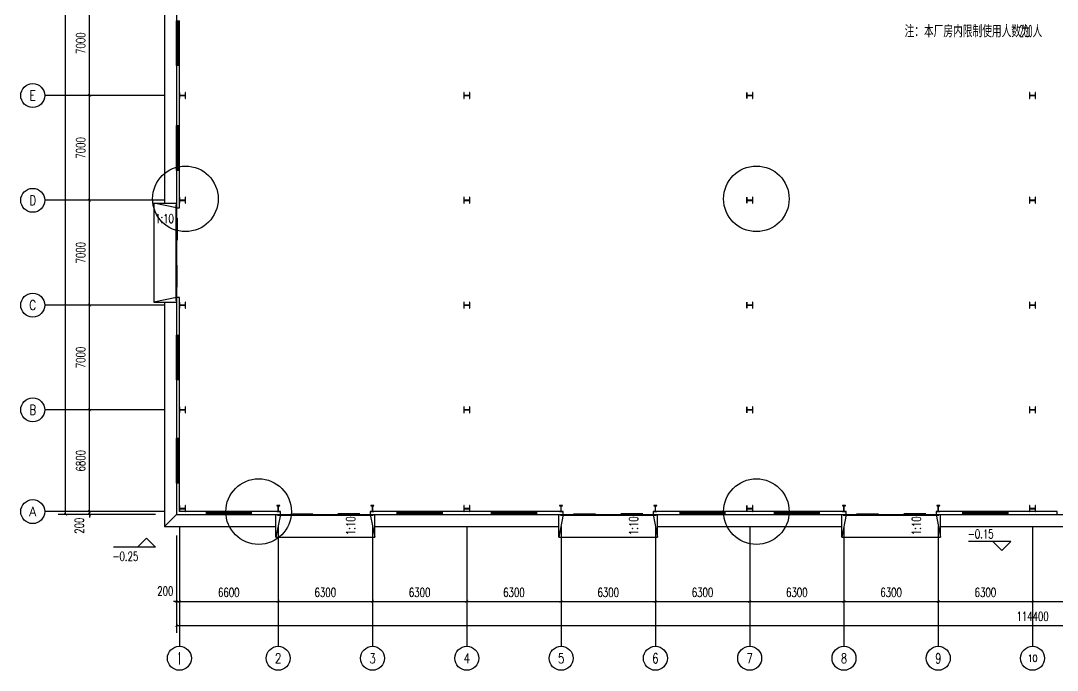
# Model space of a CAD drawing. Extents: x -417156 to 1571408, y 205758 to 1045562.
# Drawn here: x -417156 to -347906, y 205758 to 249158 of the extents above; entities that cross this region are included whole.
import ezdxf
from ezdxf.enums import TextEntityAlignment as Align

# ---------------------------------------------------------------- set-up
doc = ezdxf.new("R2010")
doc.units = 0
doc.header["$LTSCALE"] = 1000
doc.header["$MEASUREMENT"] = 0
doc.layers.get('0').update_dxf_attribs({"linetype": 'CONTINUOUS'})
doc.layers.get('DEFPOINTS').update_dxf_attribs({"linetype": 'CONTINUOUS'})
for name, color, linetype in [('AXIS', 3, 'CONTINUOUS'), ('AXIS_TEXT', 7, 'CONTINUOUS'), ('COLUMN', 99, 'CONTINUOUS'), ('DIM_ELEV', 3, 'CONTINUOUS'), ('DIM_SYMB', 3, 'CONTINUOUS'), ('GROUND', 2, 'CONTINUOUS'), ('PUB_TEXT', 7, 'CONTINUOUS'), ('STAIR', 2, 'CONTINUOUS'), ('WALL', 9, 'CONTINUOUS'), ('WINDOW', 99, 'CONTINUOUS')]:
    doc.layers.add(name, color=color, linetype=linetype)
doc.styles.add('_TCH_AXIS', font='COMPLEX', dxfattribs={"bigfont": 'GBCBIG'})
doc.styles.add('_TCH_DIM', font='SIMPLEX', dxfattribs={"bigfont": 'GBCBIG'})
doc.styles.add('COMPLEX', font='COMPLEX')
doc.styles.add('DIM_FONT', font='SIMPLEX', dxfattribs={"width": 0.7, "bigfont": 'GBCBIG'})
doc.styles.get("Standard").update_dxf_attribs({"font": 'gbenor.shx', "bigfont": 'gbcbig.shx'})
doc.dimstyles.new('DIMN200', dxfattribs={"dimscale": 2, "dimtxt": 300, "dimasz": 100, "dimexe": 250, "dimexo": 300, "dimgap": 150, "dimtad": 1, "dimdec": 0, "dimzin": 0, "dimtxsty": 'DIM_FONT', "dimblk": 'ARCHTICK', "dimcen": 0.09, "dimclrt": 7, "dimazin": 3, "dimtfac": 1, "dimtdec": 0, "dimtix": 1, "dimtmove": 0, "dimatfit": 3, "dimtolj": 1, "dimtzin": 0})

# ---------------------------------------------------------------- blocks, each defined once
blk = doc.blocks.new('_AXISO')
blk.add_circle((0, 0), 0.5)
at = {"layer": 'AXIS_TEXT', "style": 'COMPLEX', "width": 1.041667}
blk.add_attdef('A', text='', height=0.56, dxfattribs=at).set_placement((-0.25, -0.28), (0.25, -0.28), align=Align.FIT)
blk = doc.blocks.new('_ARCHTICK')
at = {"color": 0, "linetype": 'BYBLOCK', "const_width": 0.15}
blk.add_lwpolyline([(-0.5, -0.5), (0.5, 0.5)], dxfattribs=at)
blk = doc.blocks.new('*D59')
at = {"layer": 'AXIS', "color": 0}
for p, q in [((236509, 286158), (230009, 286158)), ((230509, 216158), (230509, 286158)), ((236509, 216158), (230009, 216158))]:
    blk.add_line(p, q, dxfattribs=at)
at = {"layer": 'DEFPOINTS', "color": 0}
for p in [(230509, 286158), (237109, 286158), (237109, 216158)]:
    blk.add_point(p, dxfattribs=at)
at = {"layer": 'AXIS', "color": 0, "xscale": 200, "yscale": 200, "zscale": 200}
for p, rotation in [((230509, 286158), 90), ((230509, 216158), 270)]:
    blk.add_blockref('_ARCHTICK', p, dxfattribs=dict(at, rotation=rotation))
at = {"layer": 'AXIS', "color": 7, "insert": (229909, 251158), "char_height": 600, "attachment_point": 5, "rotation": 90, "style": 'DIM_FONT'}
blk.add_mtext('\\A1;70000', dxfattribs=at)
blk = doc.blocks.new('*D60')
at = {"layer": 'AXIS', "color": 0}
for p, q in [((236509, 216358), (231609, 216358)), ((236509, 216158), (231609, 216158)), ((232109, 216358), (232109, 216558)), ((232109, 216158), (232109, 216358)), ((232109, 216158), (232109, 215958))]:
    blk.add_line(p, q, dxfattribs=at)
at = {"layer": 'DEFPOINTS', "color": 0}
for p in [(232109, 216358), (237109, 216358), (237109, 216158)]:
    blk.add_point(p, dxfattribs=at)
at = {"layer": 'AXIS', "color": 0, "xscale": 200, "yscale": 200, "zscale": 200}
for p, rotation in [((232109, 216358), 270), ((232109, 216158), 90)]:
    blk.add_blockref('_ARCHTICK', p, dxfattribs=dict(at, rotation=rotation))
at = {"layer": 'AXIS', "color": 7, "insert": (231419, 215418), "char_height": 600, "attachment_point": 5, "rotation": 90, "style": 'DIM_FONT'}
blk.add_mtext('\\A1;200', dxfattribs=at)
blk = doc.blocks.new('*D61')
at = {"layer": 'AXIS', "color": 0}
for p, q in [((236509, 223158), (231609, 223158)), ((232109, 216358), (232109, 223158)), ((236509, 216358), (231609, 216358))]:
    blk.add_line(p, q, dxfattribs=at)
at = {"layer": 'DEFPOINTS', "color": 0}
for p in [(232109, 223158), (237109, 223158), (237109, 216358)]:
    blk.add_point(p, dxfattribs=at)
at = {"layer": 'AXIS', "color": 0, "xscale": 200, "yscale": 200, "zscale": 200}
for p, rotation in [((232109, 223158), 90), ((232109, 216358), 270)]:
    blk.add_blockref('_ARCHTICK', p, dxfattribs=dict(at, rotation=rotation))
at = {"layer": 'AXIS', "color": 7, "insert": (231509, 219758), "char_height": 600, "attachment_point": 5, "rotation": 90, "style": 'DIM_FONT'}
blk.add_mtext('\\A1;6800', dxfattribs=at)
blk = doc.blocks.new('*D62')
at = {"layer": 'AXIS', "color": 0}
for p, q in [((236509, 230158), (231609, 230158)), ((232109, 223158), (232109, 230158)), ((236509, 223158), (231609, 223158))]:
    blk.add_line(p, q, dxfattribs=at)
at = {"layer": 'DEFPOINTS', "color": 0}
for p in [(232109, 230158), (237109, 230158), (237109, 223158)]:
    blk.add_point(p, dxfattribs=at)
at = {"layer": 'AXIS', "color": 0, "xscale": 200, "yscale": 200, "zscale": 200}
for p, rotation in [((232109, 230158), 90), ((232109, 223158), 270)]:
    blk.add_blockref('_ARCHTICK', p, dxfattribs=dict(at, rotation=rotation))
at = {"layer": 'AXIS', "color": 7, "insert": (231509, 226658), "char_height": 600, "attachment_point": 5, "rotation": 90, "style": 'DIM_FONT'}
blk.add_mtext('\\A1;7000', dxfattribs=at)
blk = doc.blocks.new('*D63')
at = {"layer": 'AXIS', "color": 0}
for p, q in [((236509, 237158), (231609, 237158)), ((232109, 230158), (232109, 237158)), ((236509, 230158), (231609, 230158))]:
    blk.add_line(p, q, dxfattribs=at)
at = {"layer": 'DEFPOINTS', "color": 0}
for p in [(232109, 237158), (237109, 237158), (237109, 230158)]:
    blk.add_point(p, dxfattribs=at)
at = {"layer": 'AXIS', "color": 0, "xscale": 200, "yscale": 200, "zscale": 200}
for p, rotation in [((232109, 237158), 90), ((232109, 230158), 270)]:
    blk.add_blockref('_ARCHTICK', p, dxfattribs=dict(at, rotation=rotation))
at = {"layer": 'AXIS', "color": 7, "insert": (231509, 233658), "char_height": 600, "attachment_point": 5, "rotation": 90, "style": 'DIM_FONT'}
blk.add_mtext('\\A1;7000', dxfattribs=at)
blk = doc.blocks.new('*D64')
at = {"layer": 'AXIS', "color": 0}
for p, q in [((236509, 244158), (231609, 244158)), ((232109, 237158), (232109, 244158)), ((236509, 237158), (231609, 237158))]:
    blk.add_line(p, q, dxfattribs=at)
at = {"layer": 'DEFPOINTS', "color": 0}
for p in [(232109, 244158), (237109, 244158), (237109, 237158)]:
    blk.add_point(p, dxfattribs=at)
at = {"layer": 'AXIS', "color": 0, "xscale": 200, "yscale": 200, "zscale": 200}
for p, rotation in [((232109, 244158), 90), ((232109, 237158), 270)]:
    blk.add_blockref('_ARCHTICK', p, dxfattribs=dict(at, rotation=rotation))
at = {"layer": 'AXIS', "color": 7, "insert": (231509, 240658), "char_height": 600, "attachment_point": 5, "rotation": 90, "style": 'DIM_FONT'}
blk.add_mtext('\\A1;7000', dxfattribs=at)
blk = doc.blocks.new('*D65')
at = {"layer": 'AXIS', "color": 0}
for p, q in [((236509, 251158), (231609, 251158)), ((232109, 244158), (232109, 251158)), ((236509, 244158), (231609, 244158))]:
    blk.add_line(p, q, dxfattribs=at)
at = {"layer": 'DEFPOINTS', "color": 0}
for p in [(232109, 251158), (237109, 251158), (237109, 244158)]:
    blk.add_point(p, dxfattribs=at)
at = {"layer": 'AXIS', "color": 0, "xscale": 200, "yscale": 200, "zscale": 200}
for p, rotation in [((232109, 251158), 90), ((232109, 244158), 270)]:
    blk.add_blockref('_ARCHTICK', p, dxfattribs=dict(at, rotation=rotation))
at = {"layer": 'AXIS', "color": 7, "insert": (231509, 247658), "char_height": 600, "attachment_point": 5, "rotation": 90, "style": 'DIM_FONT'}
blk.add_mtext('\\A1;7000', dxfattribs=at)
blk = doc.blocks.new('$WINLIB2D$00000001')
for p, q in [((-0.5, 0.5), (0.5, 0.5)), ((-0.5, 0.5), (-0.5, -0.5)), ((0.5, -0.5), (0.5, 0.5)), ((0.5, 0.167), (-0.5, 0.167)), ((0.5, -0.167), (-0.5, -0.167)), ((-0.5, -0.5), (0.5, -0.5))]:
    blk.add_line(p, q)
blk = doc.blocks.new('$DORLIB2D$00000130')
at = {"color": 0, "linetype": 'CONTINUOUS'}
for p, q in [((-0.533, 0.66), (-0.533, 0.513)), ((0, 0.66), (-0.533, 0.66)), ((0, 0.513), (0, 0.66)), ((0.533, 0.66), (0, 0.66)), ((0.533, 0.66), (0.533, 0.513)), ((0, 0.513), (-0.533, 0.513)), ((0.533, 0.513), (0, 0.513)), ((-0.385, 0.269), (-0.14, 0.269)), ((-0.385, 0.269), (-0.3, 0.214)), ((-0.3, 0.214), (-0.3, 0.269)), ((0.385, 0.269), (0.14, 0.269)), ((0.3, 0.214), (0.3, 0.269)), ((0.385, 0.269), (0.3, 0.214))]:
    blk.add_line(p, q, dxfattribs=at)
blk = doc.blocks.new('*D85')
at = {"layer": 'AXIS', "color": 0}
for p, q in [((237909, 214758), (237909, 208258)), ((352309, 214758), (352309, 208258)), ((237909, 208758), (352309, 208758))]:
    blk.add_line(p, q, dxfattribs=at)
at = {"layer": 'DEFPOINTS', "color": 0}
for p in [(237909, 215358), (352309, 215358), (352309, 208758)]:
    blk.add_point(p, dxfattribs=at)
at = {"layer": 'AXIS', "color": 0, "xscale": 200, "yscale": 200, "zscale": 200, "rotation": 180}
blk.add_blockref('_ARCHTICK', (237909, 208758), dxfattribs=at)
at = {"layer": 'AXIS', "color": 0, "xscale": 200, "yscale": 200, "zscale": 200}
blk.add_blockref('_ARCHTICK', (352309, 208758), dxfattribs=at)
at = {"layer": 'AXIS', "color": 7, "insert": (295109, 209358), "char_height": 600, "attachment_point": 5, "style": 'DIM_FONT'}
blk.add_mtext('\\A1;114400', dxfattribs=at)
blk = doc.blocks.new('*D86')
at = {"layer": 'AXIS', "color": 0}
for p, q in [((237909, 214758), (237909, 209858)), ((238109, 214758), (238109, 209858)), ((237909, 210358), (237709, 210358)), ((237909, 210358), (238109, 210358)), ((238109, 210358), (238309, 210358))]:
    blk.add_line(p, q, dxfattribs=at)
at = {"layer": 'DEFPOINTS', "color": 0}
for p in [(237909, 215358), (238109, 215358), (238109, 210358)]:
    blk.add_point(p, dxfattribs=at)
at = {"layer": 'AXIS', "color": 0, "xscale": 200, "yscale": 200, "zscale": 200}
blk.add_blockref('_ARCHTICK', (237909, 210358), dxfattribs=at)
at = {"layer": 'AXIS', "color": 0, "xscale": 200, "yscale": 200, "zscale": 200, "rotation": 180}
blk.add_blockref('_ARCHTICK', (238109, 210358), dxfattribs=at)
at = {"layer": 'AXIS', "color": 7, "insert": (237169, 211048), "char_height": 600, "attachment_point": 5, "style": 'DIM_FONT'}
blk.add_mtext('\\A1;200', dxfattribs=at)
blk = doc.blocks.new('*D87')
at = {"layer": 'AXIS', "color": 0}
for p, q in [((238109, 214758), (238109, 209858)), ((244709, 214758), (244709, 209858)), ((238109, 210358), (244709, 210358))]:
    blk.add_line(p, q, dxfattribs=at)
at = {"layer": 'DEFPOINTS', "color": 0}
for p in [(238109, 215358), (244709, 215358), (244709, 210358)]:
    blk.add_point(p, dxfattribs=at)
at = {"layer": 'AXIS', "color": 0, "xscale": 200, "yscale": 200, "zscale": 200, "rotation": 180}
blk.add_blockref('_ARCHTICK', (238109, 210358), dxfattribs=at)
at = {"layer": 'AXIS', "color": 0, "xscale": 200, "yscale": 200, "zscale": 200}
blk.add_blockref('_ARCHTICK', (244709, 210358), dxfattribs=at)
at = {"layer": 'AXIS', "color": 7, "insert": (241409, 210958), "char_height": 600, "attachment_point": 5, "style": 'DIM_FONT'}
blk.add_mtext('\\A1;6600', dxfattribs=at)
blk = doc.blocks.new('*D88')
at = {"layer": 'AXIS', "color": 0}
for p, q in [((244709, 214758), (244709, 209858)), ((251009, 214758), (251009, 209858)), ((244709, 210358), (251009, 210358))]:
    blk.add_line(p, q, dxfattribs=at)
at = {"layer": 'DEFPOINTS', "color": 0}
for p in [(244709, 215358), (251009, 215358), (251009, 210358)]:
    blk.add_point(p, dxfattribs=at)
at = {"layer": 'AXIS', "color": 0, "xscale": 200, "yscale": 200, "zscale": 200, "rotation": 180}
blk.add_blockref('_ARCHTICK', (244709, 210358), dxfattribs=at)
at = {"layer": 'AXIS', "color": 0, "xscale": 200, "yscale": 200, "zscale": 200}
blk.add_blockref('_ARCHTICK', (251009, 210358), dxfattribs=at)
at = {"layer": 'AXIS', "color": 7, "insert": (247859, 210958), "char_height": 600, "attachment_point": 5, "style": 'DIM_FONT'}
blk.add_mtext('\\A1;6300', dxfattribs=at)
blk = doc.blocks.new('*D89')
at = {"layer": 'AXIS', "color": 0}
for p, q in [((251009, 214758), (251009, 209858)), ((257309, 214758), (257309, 209858)), ((251009, 210358), (257309, 210358))]:
    blk.add_line(p, q, dxfattribs=at)
at = {"layer": 'DEFPOINTS', "color": 0}
for p in [(251009, 215358), (257309, 215358), (257309, 210358)]:
    blk.add_point(p, dxfattribs=at)
at = {"layer": 'AXIS', "color": 0, "xscale": 200, "yscale": 200, "zscale": 200, "rotation": 180}
blk.add_blockref('_ARCHTICK', (251009, 210358), dxfattribs=at)
at = {"layer": 'AXIS', "color": 0, "xscale": 200, "yscale": 200, "zscale": 200}
blk.add_blockref('_ARCHTICK', (257309, 210358), dxfattribs=at)
at = {"layer": 'AXIS', "color": 7, "insert": (254159, 210958), "char_height": 600, "attachment_point": 5, "style": 'DIM_FONT'}
blk.add_mtext('\\A1;6300', dxfattribs=at)
blk = doc.blocks.new('*D90')
at = {"layer": 'AXIS', "color": 0}
for p, q in [((257309, 214758), (257309, 209858)), ((263609, 214758), (263609, 209858)), ((257309, 210358), (263609, 210358))]:
    blk.add_line(p, q, dxfattribs=at)
at = {"layer": 'DEFPOINTS', "color": 0}
for p in [(257309, 215358), (263609, 215358), (263609, 210358)]:
    blk.add_point(p, dxfattribs=at)
at = {"layer": 'AXIS', "color": 0, "xscale": 200, "yscale": 200, "zscale": 200, "rotation": 180}
blk.add_blockref('_ARCHTICK', (257309, 210358), dxfattribs=at)
at = {"layer": 'AXIS', "color": 0, "xscale": 200, "yscale": 200, "zscale": 200}
blk.add_blockref('_ARCHTICK', (263609, 210358), dxfattribs=at)
at = {"layer": 'AXIS', "color": 7, "insert": (260459, 210958), "char_height": 600, "attachment_point": 5, "style": 'DIM_FONT'}
blk.add_mtext('\\A1;6300', dxfattribs=at)
blk = doc.blocks.new('*D91')
at = {"layer": 'AXIS', "color": 0}
for p, q in [((263609, 214758), (263609, 209858)), ((269909, 214758), (269909, 209858)), ((263609, 210358), (269909, 210358))]:
    blk.add_line(p, q, dxfattribs=at)
at = {"layer": 'DEFPOINTS', "color": 0}
for p in [(263609, 215358), (269909, 215358), (269909, 210358)]:
    blk.add_point(p, dxfattribs=at)
at = {"layer": 'AXIS', "color": 0, "xscale": 200, "yscale": 200, "zscale": 200, "rotation": 180}
blk.add_blockref('_ARCHTICK', (263609, 210358), dxfattribs=at)
at = {"layer": 'AXIS', "color": 0, "xscale": 200, "yscale": 200, "zscale": 200}
blk.add_blockref('_ARCHTICK', (269909, 210358), dxfattribs=at)
at = {"layer": 'AXIS', "color": 7, "insert": (266759, 210958), "char_height": 600, "attachment_point": 5, "style": 'DIM_FONT'}
blk.add_mtext('\\A1;6300', dxfattribs=at)
blk = doc.blocks.new('*D92')
at = {"layer": 'AXIS', "color": 0}
for p, q in [((269909, 214758), (269909, 209858)), ((276209, 214758), (276209, 209858)), ((269909, 210358), (276209, 210358))]:
    blk.add_line(p, q, dxfattribs=at)
at = {"layer": 'DEFPOINTS', "color": 0}
for p in [(269909, 215358), (276209, 215358), (276209, 210358)]:
    blk.add_point(p, dxfattribs=at)
at = {"layer": 'AXIS', "color": 0, "xscale": 200, "yscale": 200, "zscale": 200, "rotation": 180}
blk.add_blockref('_ARCHTICK', (269909, 210358), dxfattribs=at)
at = {"layer": 'AXIS', "color": 0, "xscale": 200, "yscale": 200, "zscale": 200}
blk.add_blockref('_ARCHTICK', (276209, 210358), dxfattribs=at)
at = {"layer": 'AXIS', "color": 7, "insert": (273059, 210958), "char_height": 600, "attachment_point": 5, "style": 'DIM_FONT'}
blk.add_mtext('\\A1;6300', dxfattribs=at)
blk = doc.blocks.new('*D93')
at = {"layer": 'AXIS', "color": 0}
for p, q in [((276209, 214758), (276209, 209858)), ((282509, 214758), (282509, 209858)), ((276209, 210358), (282509, 210358))]:
    blk.add_line(p, q, dxfattribs=at)
at = {"layer": 'DEFPOINTS', "color": 0}
for p in [(276209, 215358), (282509, 215358), (282509, 210358)]:
    blk.add_point(p, dxfattribs=at)
at = {"layer": 'AXIS', "color": 0, "xscale": 200, "yscale": 200, "zscale": 200, "rotation": 180}
blk.add_blockref('_ARCHTICK', (276209, 210358), dxfattribs=at)
at = {"layer": 'AXIS', "color": 0, "xscale": 200, "yscale": 200, "zscale": 200}
blk.add_blockref('_ARCHTICK', (282509, 210358), dxfattribs=at)
at = {"layer": 'AXIS', "color": 7, "insert": (279359, 210958), "char_height": 600, "attachment_point": 5, "style": 'DIM_FONT'}
blk.add_mtext('\\A1;6300', dxfattribs=at)
blk = doc.blocks.new('*D94')
at = {"layer": 'AXIS', "color": 0}
for p, q in [((282509, 214758), (282509, 209858)), ((288809, 214758), (288809, 209858)), ((282509, 210358), (288809, 210358))]:
    blk.add_line(p, q, dxfattribs=at)
at = {"layer": 'DEFPOINTS', "color": 0}
for p in [(282509, 215358), (288809, 215358), (288809, 210358)]:
    blk.add_point(p, dxfattribs=at)
at = {"layer": 'AXIS', "color": 0, "xscale": 200, "yscale": 200, "zscale": 200, "rotation": 180}
blk.add_blockref('_ARCHTICK', (282509, 210358), dxfattribs=at)
at = {"layer": 'AXIS', "color": 0, "xscale": 200, "yscale": 200, "zscale": 200}
blk.add_blockref('_ARCHTICK', (288809, 210358), dxfattribs=at)
at = {"layer": 'AXIS', "color": 7, "insert": (285659, 210958), "char_height": 600, "attachment_point": 5, "style": 'DIM_FONT'}
blk.add_mtext('\\A1;6300', dxfattribs=at)
blk = doc.blocks.new('*D95')
at = {"layer": 'AXIS', "color": 0}
for p, q in [((288809, 214758), (288809, 209858)), ((295109, 214758), (295109, 209858)), ((288809, 210358), (295109, 210358))]:
    blk.add_line(p, q, dxfattribs=at)
at = {"layer": 'DEFPOINTS', "color": 0}
for p in [(288809, 215358), (295109, 215358), (295109, 210358)]:
    blk.add_point(p, dxfattribs=at)
at = {"layer": 'AXIS', "color": 0, "xscale": 200, "yscale": 200, "zscale": 200, "rotation": 180}
blk.add_blockref('_ARCHTICK', (288809, 210358), dxfattribs=at)
at = {"layer": 'AXIS', "color": 0, "xscale": 200, "yscale": 200, "zscale": 200}
blk.add_blockref('_ARCHTICK', (295109, 210358), dxfattribs=at)
at = {"layer": 'AXIS', "color": 7, "insert": (291959, 210958), "char_height": 600, "attachment_point": 5, "style": 'DIM_FONT'}
blk.add_mtext('\\A1;6300', dxfattribs=at)
blk = doc.blocks.new('*D96')
at = {"layer": 'AXIS', "color": 0}
for p, q in [((295109, 214758), (295109, 209858)), ((301409, 214758), (301409, 209858)), ((295109, 210358), (301409, 210358))]:
    blk.add_line(p, q, dxfattribs=at)
at = {"layer": 'DEFPOINTS', "color": 0}
for p in [(295109, 215358), (301409, 215358), (301409, 210358)]:
    blk.add_point(p, dxfattribs=at)
at = {"layer": 'AXIS', "color": 0, "xscale": 200, "yscale": 200, "zscale": 200, "rotation": 180}
blk.add_blockref('_ARCHTICK', (295109, 210358), dxfattribs=at)
at = {"layer": 'AXIS', "color": 0, "xscale": 200, "yscale": 200, "zscale": 200}
blk.add_blockref('_ARCHTICK', (301409, 210358), dxfattribs=at)
at = {"layer": 'AXIS', "color": 7, "insert": (298259, 210958), "char_height": 600, "attachment_point": 5, "style": 'DIM_FONT'}
blk.add_mtext('\\A1;6300', dxfattribs=at)
blk = doc.blocks.new('E22')
at = {"layer": 'AXIS', "color": 8}
for p, q in [((237109, 244157.7), (229109, 244157.7)), ((237109, 237157.7), (229109, 237157.7)), ((237109, 230157.7), (229109, 230157.7)), ((237109, 223157.7), (229109, 223157.7)), ((237109, 216357.7), (229109, 216357.7)), ((238109, 215357.7), (238109, 207357.7)), ((244709, 215357.7), (244709, 207357.7)), ((251009, 215357.7), (251009, 207357.7)), ((257309, 215357.7), (257309, 207357.7)), ((263609, 215357.7), (263609, 207357.7)), ((269909, 215357.7), (269909, 207357.7)), ((276209, 215357.7), (276209, 207357.7)), ((282509, 215357.7), (282509, 207357.7)), ((288809, 215357.7), (288809, 207357.7)), ((295109, 215357.7), (295109, 207357.7))]:
    blk.add_line(p, q, dxfattribs=at)
at = {"layer": 'COLUMN', "color": 8}
for p, q in [((238125, 244357.7), (238109, 244357.7)), ((238109, 244357.7), (238109, 243957.7)), ((238109, 243957.7), (238125, 243957.7)), ((238125, 244162.7), (238125, 244357.7)), ((238493, 244162.7), (238125, 244162.7)), ((238125, 244152.7), (238493, 244152.7)), ((238125, 243957.7), (238125, 244152.7)), ((238509, 244357.7), (238493, 244357.7)), ((238493, 244357.7), (238493, 244162.7)), ((238493, 244152.7), (238493, 243957.7)), ((238493, 243957.7), (238509, 243957.7)), ((238509, 243957.7), (238509, 244357.7)), ((257125, 244357.7), (257109, 244357.7)), ((257109, 244357.7), (257109, 243957.7)), ((257109, 243957.7), (257125, 243957.7)), ((257125, 244162.7), (257125, 244357.7)), ((257493, 244162.7), (257125, 244162.7)), ((257125, 244152.7), (257493, 244152.7)), ((257125, 243957.7), (257125, 244152.7)), ((257509, 244357.7), (257493, 244357.7)), ((257493, 244357.7), (257493, 244162.7)), ((257493, 244152.7), (257493, 243957.7)), ((257493, 243957.7), (257509, 243957.7)), ((257509, 243957.7), (257509, 244357.7)), ((276025, 244357.7), (276009, 244357.7)), ((276009, 244357.7), (276009, 243957.7)), ((276009, 243957.7), (276025, 243957.7)), ((276025, 244162.7), (276025, 244357.7)), ((276393, 244162.7), (276025, 244162.7)), ((276025, 244152.7), (276393, 244152.7)), ((276025, 243957.7), (276025, 244152.7)), ((276409, 244357.7), (276393, 244357.7)), ((276393, 244357.7), (276393, 244162.7)), ((276393, 244152.7), (276393, 243957.7)), ((276393, 243957.7), (276409, 243957.7)), ((276409, 243957.7), (276409, 244357.7)), ((294925, 244357.7), (294909, 244357.7)), ((294909, 244357.7), (294909, 243957.7)), ((294909, 243957.7), (294925, 243957.7)), ((294925, 244162.7), (294925, 244357.7)), ((295293, 244162.7), (294925, 244162.7)), ((294925, 244152.7), (295293, 244152.7)), ((294925, 243957.7), (294925, 244152.7)), ((295309, 244357.7), (295293, 244357.7)), ((295293, 244357.7), (295293, 244162.7)), ((295293, 244152.7), (295293, 243957.7)), ((295293, 243957.7), (295309, 243957.7)), ((295309, 243957.7), (295309, 244357.7)), ((238125, 237357.7), (238109, 237357.7)), ((238109, 237357.7), (238109, 236957.7)), ((238109, 236957.7), (238125, 236957.7)), ((238125, 237162.7), (238125, 237357.7)), ((238493, 237162.7), (238125, 237162.7)), ((238125, 237152.7), (238493, 237152.7)), ((238125, 236957.7), (238125, 237152.7)), ((238509, 237357.7), (238493, 237357.7)), ((238493, 237357.7), (238493, 237162.7)), ((238493, 237152.7), (238493, 236957.7)), ((238493, 236957.7), (238509, 236957.7)), ((238509, 236957.7), (238509, 237357.7)), ((257125, 237357.7), (257109, 237357.7)), ((257109, 237357.7), (257109, 236957.7)), ((257109, 236957.7), (257125, 236957.7)), ((257125, 237162.7), (257125, 237357.7)), ((257493, 237162.7), (257125, 237162.7)), ((257125, 237152.7), (257493, 237152.7)), ((257125, 236957.7), (257125, 237152.7)), ((257509, 237357.7), (257493, 237357.7)), ((257493, 237357.7), (257493, 237162.7)), ((257493, 237152.7), (257493, 236957.7)), ((257493, 236957.7), (257509, 236957.7)), ((257509, 236957.7), (257509, 237357.7)), ((276025, 237357.7), (276009, 237357.7)), ((276009, 237357.7), (276009, 236957.7)), ((276009, 236957.7), (276025, 236957.7)), ((276025, 237162.7), (276025, 237357.7)), ((276393, 237162.7), (276025, 237162.7)), ((276025, 237152.7), (276393, 237152.7)), ((276025, 236957.7), (276025, 237152.7)), ((276409, 237357.7), (276393, 237357.7)), ((276393, 237357.7), (276393, 237162.7)), ((276393, 237152.7), (276393, 236957.7)), ((276393, 236957.7), (276409, 236957.7)), ((276409, 236957.7), (276409, 237357.7)), ((294925, 237357.7), (294909, 237357.7)), ((294909, 237357.7), (294909, 236957.7)), ((294909, 236957.7), (294925, 236957.7)), ((294925, 237162.7), (294925, 237357.7)), ((295293, 237162.7), (294925, 237162.7)), ((294925, 237152.7), (295293, 237152.7)), ((294925, 236957.7), (294925, 237152.7)), ((295309, 237357.7), (295293, 237357.7)), ((295293, 237357.7), (295293, 237162.7)), ((295293, 237152.7), (295293, 236957.7)), ((295293, 236957.7), (295309, 236957.7)), ((295309, 236957.7), (295309, 237357.7)), ((238125, 230357.7), (238109, 230357.7)), ((238109, 230357.7), (238109, 229957.7)), ((238109, 229957.7), (238125, 229957.7)), ((238125, 230162.7), (238125, 230357.7)), ((238493, 230162.7), (238125, 230162.7)), ((238125, 230152.7), (238493, 230152.7)), ((238125, 229957.7), (238125, 230152.7)), ((238509, 230357.7), (238493, 230357.7)), ((238493, 230357.7), (238493, 230162.7)), ((238493, 230152.7), (238493, 229957.7)), ((238493, 229957.7), (238509, 229957.7)), ((238509, 229957.7), (238509, 230357.7)), ((257125, 230357.7), (257109, 230357.7)), ((257109, 230357.7), (257109, 229957.7)), ((257109, 229957.7), (257125, 229957.7)), ((257125, 230162.7), (257125, 230357.7)), ((257493, 230162.7), (257125, 230162.7)), ((257125, 230152.7), (257493, 230152.7)), ((257125, 229957.7), (257125, 230152.7)), ((257509, 230357.7), (257493, 230357.7)), ((257493, 230357.7), (257493, 230162.7)), ((257493, 230152.7), (257493, 229957.7)), ((257493, 229957.7), (257509, 229957.7)), ((257509, 229957.7), (257509, 230357.7)), ((276025, 230357.7), (276009, 230357.7)), ((276009, 230357.7), (276009, 229957.7)), ((276009, 229957.7), (276025, 229957.7)), ((276025, 230162.7), (276025, 230357.7)), ((276393, 230162.7), (276025, 230162.7)), ((276025, 230152.7), (276393, 230152.7)), ((276025, 229957.7), (276025, 230152.7)), ((276409, 230357.7), (276393, 230357.7)), ((276393, 230357.7), (276393, 230162.7)), ((276393, 230152.7), (276393, 229957.7)), ((276393, 229957.7), (276409, 229957.7)), ((276409, 229957.7), (276409, 230357.7)), ((294925, 230357.7), (294909, 230357.7)), ((294909, 230357.7), (294909, 229957.7)), ((294909, 229957.7), (294925, 229957.7)), ((294925, 230162.7), (294925, 230357.7)), ((295293, 230162.7), (294925, 230162.7)), ((294925, 230152.7), (295293, 230152.7)), ((294925, 229957.7), (294925, 230152.7)), ((295309, 230357.7), (295293, 230357.7)), ((295293, 230357.7), (295293, 230162.7)), ((295293, 230152.7), (295293, 229957.7)), ((295293, 229957.7), (295309, 229957.7)), ((295309, 229957.7), (295309, 230357.7)), ((238125, 223357.7), (238109, 223357.7)), ((238109, 223357.7), (238109, 222957.7)), ((238125, 223162.7), (238125, 223357.7)), ((238493, 223162.7), (238125, 223162.7)), ((238125, 223152.7), (238493, 223152.7)), ((238125, 222957.7), (238125, 223152.7)), ((238509, 223357.7), (238493, 223357.7)), ((238493, 223357.7), (238493, 223162.7)), ((238493, 223152.7), (238493, 222957.7)), ((238509, 222957.7), (238509, 223357.7)), ((257125, 223357.7), (257109, 223357.7)), ((257109, 223357.7), (257109, 222957.7)), ((257125, 223162.7), (257125, 223357.7)), ((257493, 223162.7), (257125, 223162.7)), ((257125, 223152.7), (257493, 223152.7)), ((257125, 222957.7), (257125, 223152.7)), ((257509, 223357.7), (257493, 223357.7)), ((257493, 223357.7), (257493, 223162.7)), ((257493, 223152.7), (257493, 222957.7)), ((257509, 222957.7), (257509, 223357.7)), ((276025, 223357.7), (276009, 223357.7)), ((276009, 223357.7), (276009, 222957.7)), ((276025, 223162.7), (276025, 223357.7)), ((276393, 223162.7), (276025, 223162.7)), ((276025, 223152.7), (276393, 223152.7)), ((276025, 222957.7), (276025, 223152.7)), ((276409, 223357.7), (276393, 223357.7)), ((276393, 223357.7), (276393, 223162.7)), ((276393, 223152.7), (276393, 222957.7)), ((276409, 222957.7), (276409, 223357.7)), ((294925, 223357.7), (294909, 223357.7)), ((294909, 223357.7), (294909, 222957.7)), ((294925, 223162.7), (294925, 223357.7)), ((295293, 223162.7), (294925, 223162.7)), ((294925, 223152.7), (295293, 223152.7)), ((294925, 222957.7), (294925, 223152.7)), ((295309, 223357.7), (295293, 223357.7)), ((295293, 223357.7), (295293, 223162.7)), ((295293, 223152.7), (295293, 222957.7)), ((295309, 222957.7), (295309, 223357.7)), ((238109, 222957.7), (238125, 222957.7)), ((238493, 222957.7), (238509, 222957.7)), ((257109, 222957.7), (257125, 222957.7)), ((257493, 222957.7), (257509, 222957.7)), ((276009, 222957.7), (276025, 222957.7)), ((276393, 222957.7), (276409, 222957.7)), ((294909, 222957.7), (294925, 222957.7)), ((295293, 222957.7), (295309, 222957.7)), ((238125, 216757.7), (238109, 216757.7)), ((238109, 216757.7), (238109, 216357.7)), ((238125, 216562.7), (238125, 216757.7)), ((238509, 216757.7), (238493, 216757.7)), ((238493, 216757.7), (238493, 216562.7)), ((238509, 216357.7), (238509, 216757.7)), ((244809, 216757.7), (244609, 216757.7)), ((244609, 216757.7), (244609, 216747.7)), ((244809, 216747.7), (244809, 216757.7)), ((251109, 216757.7), (250909, 216757.7)), ((250909, 216757.7), (250909, 216747.7)), ((251109, 216747.7), (251109, 216757.7)), ((257125, 216757.7), (257109, 216757.7)), ((257109, 216757.7), (257109, 216357.7)), ((257125, 216562.7), (257125, 216757.7)), ((257509, 216757.7), (257493, 216757.7)), ((257493, 216757.7), (257493, 216562.7)), ((257509, 216357.7), (257509, 216757.7)), ((263709, 216757.7), (263509, 216757.7)), ((263509, 216757.7), (263509, 216747.7)), ((263709, 216747.7), (263709, 216757.7)), ((270009, 216757.7), (269809, 216757.7)), ((269809, 216757.7), (269809, 216747.7)), ((270009, 216747.7), (270009, 216757.7)), ((276025, 216757.7), (276009, 216757.7)), ((276009, 216757.7), (276009, 216357.7)), ((276025, 216562.7), (276025, 216757.7)), ((276409, 216757.7), (276393, 216757.7)), ((276393, 216757.7), (276393, 216562.7)), ((276409, 216357.7), (276409, 216757.7)), ((282609, 216757.7), (282409, 216757.7)), ((282409, 216757.7), (282409, 216747.7)), ((282609, 216747.7), (282609, 216757.7)), ((288909, 216757.7), (288709, 216757.7)), ((288709, 216757.7), (288709, 216747.7)), ((288909, 216747.7), (288909, 216757.7)), ((294925, 216757.7), (294909, 216757.7)), ((294909, 216757.7), (294909, 216357.7)), ((294925, 216562.7), (294925, 216757.7)), ((295309, 216757.7), (295293, 216757.7)), ((295293, 216757.7), (295293, 216562.7)), ((295309, 216357.7), (295309, 216757.7)), ((238109, 216357.7), (238125, 216357.7)), ((238493, 216562.7), (238125, 216562.7)), ((238125, 216552.7), (238493, 216552.7)), ((238125, 216357.7), (238125, 216552.7)), ((238493, 216552.7), (238493, 216357.7)), ((238493, 216357.7), (238509, 216357.7)), ((244609, 216747.7), (244696.8, 216747.7)), ((244696.8, 216367.7), (244609, 216367.7)), ((244609, 216367.7), (244609, 216357.7)), ((244609, 216357.7), (244809, 216357.7)), ((244696.8, 216747.7), (244701.8, 216742.7)), ((244701.8, 216372.7), (244696.8, 216367.7)), ((244701.8, 216742.7), (244701.8, 216372.7)), ((244707.8, 216742.7), (244712.8, 216747.7)), ((244707.8, 216372.7), (244707.8, 216742.7)), ((244712.8, 216367.7), (244707.8, 216372.7)), ((244712.8, 216747.7), (244809, 216747.7)), ((244809, 216367.7), (244712.8, 216367.7)), ((244809, 216357.7), (244809, 216367.7)), ((250909, 216747.7), (250996.8, 216747.7)), ((250996.8, 216367.7), (250909, 216367.7)), ((250909, 216367.7), (250909, 216357.7)), ((250909, 216357.7), (251109, 216357.7)), ((250996.8, 216747.7), (251001.8, 216742.7)), ((251001.8, 216372.7), (250996.8, 216367.7)), ((251001.8, 216742.7), (251001.8, 216372.7)), ((251007.8, 216742.7), (251012.8, 216747.7)), ((251007.8, 216372.7), (251007.8, 216742.7)), ((251012.8, 216367.7), (251007.8, 216372.7)), ((251012.8, 216747.7), (251109, 216747.7)), ((251109, 216367.7), (251012.8, 216367.7)), ((251109, 216357.7), (251109, 216367.7)), ((257109, 216357.7), (257125, 216357.7)), ((257493, 216562.7), (257125, 216562.7)), ((257125, 216552.7), (257493, 216552.7)), ((257125, 216357.7), (257125, 216552.7)), ((257493, 216552.7), (257493, 216357.7)), ((257493, 216357.7), (257509, 216357.7)), ((263509, 216747.7), (263596.8, 216747.7)), ((263596.8, 216367.7), (263509, 216367.7)), ((263509, 216367.7), (263509, 216357.7)), ((263509, 216357.7), (263709, 216357.7)), ((263596.8, 216747.7), (263601.8, 216742.7)), ((263601.8, 216372.7), (263596.8, 216367.7)), ((263601.8, 216742.7), (263601.8, 216372.7)), ((263607.8, 216742.7), (263612.8, 216747.7)), ((263607.8, 216372.7), (263607.8, 216742.7)), ((263612.8, 216367.7), (263607.8, 216372.7)), ((263612.8, 216747.7), (263709, 216747.7)), ((263709, 216367.7), (263612.8, 216367.7)), ((263709, 216357.7), (263709, 216367.7)), ((269809, 216747.7), (269896.8, 216747.7)), ((269896.8, 216367.7), (269809, 216367.7)), ((269809, 216367.7), (269809, 216357.7)), ((269809, 216357.7), (270009, 216357.7)), ((269896.8, 216747.7), (269901.8, 216742.7)), ((269901.8, 216372.7), (269896.8, 216367.7)), ((269901.8, 216742.7), (269901.8, 216372.7)), ((269907.8, 216742.7), (269912.8, 216747.7)), ((269907.8, 216372.7), (269907.8, 216742.7)), ((269912.8, 216367.7), (269907.8, 216372.7)), ((269912.8, 216747.7), (270009, 216747.7)), ((270009, 216367.7), (269912.8, 216367.7)), ((270009, 216357.7), (270009, 216367.7)), ((276009, 216357.7), (276025, 216357.7)), ((276393, 216562.7), (276025, 216562.7)), ((276025, 216552.7), (276393, 216552.7)), ((276025, 216357.7), (276025, 216552.7)), ((276393, 216552.7), (276393, 216357.7)), ((276393, 216357.7), (276409, 216357.7)), ((282409, 216747.7), (282496.8, 216747.7)), ((282496.8, 216367.7), (282409, 216367.7)), ((282409, 216367.7), (282409, 216357.7)), ((282409, 216357.7), (282609, 216357.7)), ((282496.8, 216747.7), (282501.8, 216742.7)), ((282501.8, 216372.7), (282496.8, 216367.7)), ((282501.8, 216742.7), (282501.8, 216372.7)), ((282507.8, 216742.7), (282512.8, 216747.7)), ((282507.8, 216372.7), (282507.8, 216742.7)), ((282512.8, 216367.7), (282507.8, 216372.7)), ((282512.8, 216747.7), (282609, 216747.7)), ((282609, 216367.7), (282512.8, 216367.7)), ((282609, 216357.7), (282609, 216367.7)), ((288709, 216747.7), (288796.8, 216747.7)), ((288796.8, 216367.7), (288709, 216367.7)), ((288709, 216367.7), (288709, 216357.7)), ((288709, 216357.7), (288909, 216357.7)), ((288796.8, 216747.7), (288801.8, 216742.7)), ((288801.8, 216372.7), (288796.8, 216367.7)), ((288801.8, 216742.7), (288801.8, 216372.7)), ((288807.8, 216742.7), (288812.8, 216747.7)), ((288807.8, 216372.7), (288807.8, 216742.7)), ((288812.8, 216367.7), (288807.8, 216372.7)), ((288812.8, 216747.7), (288909, 216747.7)), ((288909, 216367.7), (288812.8, 216367.7)), ((288909, 216357.7), (288909, 216367.7)), ((294909, 216357.7), (294925, 216357.7)), ((295293, 216562.7), (294925, 216562.7)), ((294925, 216552.7), (295293, 216552.7)), ((294925, 216357.7), (294925, 216552.7)), ((295293, 216552.7), (295293, 216357.7)), ((295293, 216357.7), (295309, 216357.7))]:
    blk.add_line(p, q, dxfattribs=at)
at = {"layer": 'DIM_ELEV', "color": 8}
for p, q in [((235909.3, 214581.9), (235309.3, 213981.9)), ((235909.3, 214581.9), (236509.3, 213981.9)), ((293651.8, 214357.5), (290838.8, 214357.5)), ((293051.8, 213757.5), (292451.8, 214357.5)), ((293051.8, 213757.5), (293651.8, 214357.5)), ((236509.3, 213981.9), (233696.4, 213981.9))]:
    blk.add_line(p, q, dxfattribs=at)
at = {"layer": 'DIM_SYMB', "color": 8}
for points in [[(237681.9, 235427.8, 0, 0, 0), (237101.3, 235427.8, 160, 0, 0), (236501.3, 235427.8, 0, 0, 0)], [(250058.1, 215957.4, 0, 0, 0), (250058.1, 215425.6, 160, 0, 0), (250058.1, 214825.6, 0, 0, 0)], [(268958.1, 215957.4, 0, 0, 0), (268958.1, 215425.6, 160, 0, 0), (268958.1, 214825.6, 0, 0, 0)], [(287858.1, 215957.4, 0, 0, 0), (287858.1, 215425.6, 160, 0, 0), (287858.1, 214825.6, 0, 0, 0)]]:
    blk.add_lwpolyline(points, format="xyseb", dxfattribs=at)
at = {"layer": 'GROUND', "color": 8}
for p, q in [((237109, 265357.7), (237109, 236957.7)), ((237909, 265357.7), (237909, 236957.7)), ((237109, 230357.7), (237109, 215357.7)), ((237909, 230357.7), (237909, 216157.7)), ((237909, 216157.7), (237109, 215357.7)), ((237909, 216157.7), (244558.8, 216157.7)), ((251158.8, 216157.7), (263458.8, 216157.7)), ((270058.8, 216157.7), (282358.8, 216157.7)), ((288958.8, 216157.7), (301258.8, 216157.7)), ((237109, 215357.7), (244558.8, 215357.7)), ((251158.8, 215357.7), (263458.8, 215357.7)), ((270058.8, 215357.7), (282358.8, 215357.7)), ((288958.8, 215357.7), (301258.8, 215357.7))]:
    blk.add_line(p, q, dxfattribs=at)
at = {"layer": 'STAIR', "color": 8}
for p, q in [((236409, 236957.7), (236409, 230357.7)), ((236409, 236957.7), (237909, 236957.7)), ((237909, 236657.7), (236409, 236957.7)), ((237909, 236957.7), (237909, 230357.7)), ((237909, 230657.7), (236409, 230357.7)), ((236409, 230357.7), (237909, 230357.7)), ((244558.8, 214657.7), (244558.8, 216157.7)), ((244558.8, 216157.7), (251158.8, 216157.7)), ((244858.8, 216157.7), (244558.8, 214657.7)), ((250858.8, 216157.7), (251158.8, 214657.7)), ((251158.8, 214657.7), (251158.8, 216157.7)), ((263458.8, 214657.7), (263458.8, 216157.7)), ((263458.8, 216157.7), (270058.8, 216157.7)), ((263758.8, 216157.7), (263458.8, 214657.7)), ((269758.8, 216157.7), (270058.8, 214657.7)), ((270058.8, 214657.7), (270058.8, 216157.7)), ((282358.8, 214657.7), (282358.8, 216157.7)), ((282358.8, 216157.7), (288958.8, 216157.7)), ((282658.8, 216157.7), (282358.8, 214657.7)), ((288658.8, 216157.7), (288958.8, 214657.7)), ((288958.8, 214657.7), (288958.8, 216157.7)), ((244558.8, 214657.7), (251158.8, 214657.7)), ((263458.8, 214657.7), (270058.8, 214657.7)), ((282358.8, 214657.7), (288958.8, 214657.7))]:
    blk.add_line(p, q, dxfattribs=at)
at = {"layer": 'WALL', "color": 8}
for p, q in [((238109, 246157.7), (237909, 246157.7)), ((237909, 246157.7), (237909, 244157.7)), ((238109, 244357.7), (238109, 246157.7)), ((237909, 244157.7), (237909, 242157.7)), ((238109, 242157.7), (238109, 243957.7)), ((237909, 242157.7), (238109, 242157.7)), ((238109, 239157.7), (237909, 239157.7)), ((237909, 239157.7), (237909, 237157.7)), ((238109, 237357.7), (238109, 239157.7)), ((237909, 237157.7), (237909, 236657.7)), ((238109, 236657.7), (238109, 236957.7)), ((237909, 236657.7), (238109, 236657.7)), ((238109, 230657.7), (237909, 230657.7)), ((237909, 230657.7), (237909, 230157.7)), ((238109, 230357.7), (238109, 230657.7)), ((237909, 230157.7), (237909, 228157.7)), ((238109, 228157.7), (238109, 229957.7)), ((237909, 228157.7), (238109, 228157.7)), ((238109, 225157.7), (237909, 225157.7)), ((237909, 225157.7), (237909, 223157.7)), ((238109, 223357.7), (238109, 225157.7)), ((237909, 223157.7), (237909, 221257.7)), ((238109, 221257.7), (238109, 222957.7)), ((237909, 221257.7), (238109, 221257.7)), ((238109, 218257.7), (237909, 218257.7)), ((237909, 218257.7), (237909, 216157.7)), ((238109, 216757.7), (238109, 218257.7)), ((237909, 216157.7), (239909, 216157.7)), ((238493, 216357.7), (238125, 216357.7)), ((239909, 216357.7), (238509, 216357.7)), ((239909, 216157.7), (239909, 216357.7)), ((244609, 216357.7), (242909, 216357.7)), ((242909, 216357.7), (242909, 216157.7)), ((242909, 216157.7), (244709, 216157.7)), ((244709, 216157.7), (244858.8, 216157.7)), ((244858.8, 216357.7), (244809, 216357.7)), ((244858.8, 216157.7), (244858.8, 216357.7)), ((250909, 216357.7), (250858.8, 216357.7)), ((250858.8, 216357.7), (250858.8, 216157.7)), ((250858.8, 216157.7), (251009, 216157.7)), ((251009, 216157.7), (252659, 216157.7)), ((252659, 216357.7), (251109, 216357.7)), ((252659, 216157.7), (252659, 216357.7)), ((258959, 216357.7), (255659, 216357.7)), ((255659, 216357.7), (255659, 216157.7)), ((255659, 216157.7), (258959, 216157.7)), ((258959, 216157.7), (258959, 216357.7)), ((263509, 216357.7), (261959, 216357.7)), ((261959, 216357.7), (261959, 216157.7)), ((261959, 216157.7), (263609, 216157.7)), ((263609, 216157.7), (263758.8, 216157.7)), ((263758.8, 216357.7), (263709, 216357.7)), ((263758.8, 216157.7), (263758.8, 216357.7)), ((269809, 216357.7), (269758.8, 216357.7)), ((269758.8, 216357.7), (269758.8, 216157.7)), ((269758.8, 216157.7), (269909, 216157.7)), ((269909, 216157.7), (271559, 216157.7)), ((271559, 216357.7), (270009, 216357.7)), ((271559, 216157.7), (271559, 216357.7)), ((277859, 216357.7), (274559, 216357.7)), ((274559, 216357.7), (274559, 216157.7)), ((274559, 216157.7), (277859, 216157.7)), ((277859, 216157.7), (277859, 216357.7)), ((282409, 216357.7), (280859, 216357.7)), ((280859, 216357.7), (280859, 216157.7)), ((280859, 216157.7), (282509, 216157.7)), ((282509, 216157.7), (282658.8, 216157.7)), ((282658.8, 216357.7), (282609, 216357.7)), ((282658.8, 216157.7), (282658.8, 216357.7)), ((288709, 216357.7), (288658.8, 216357.7)), ((288658.8, 216357.7), (288658.8, 216157.7)), ((288658.8, 216157.7), (288809, 216157.7)), ((288809, 216157.7), (290459, 216157.7)), ((290459, 216357.7), (288909, 216357.7)), ((290459, 216157.7), (290459, 216357.7)), ((296759, 216357.7), (293459, 216357.7)), ((293459, 216357.7), (293459, 216157.7)), ((293459, 216157.7), (296759, 216157.7)), ((296759, 216157.7), (296759, 216357.7))]:
    blk.add_line(p, q, dxfattribs=at)
at = {"layer": 'AXIS', "color": 8}
ref = blk.add_blockref('_AXISO', (228309, 244157.7), dxfattribs=dict(at, xscale=1600, yscale=1600, zscale=1600))
ref.add_attrib('A', 'E', dxfattribs={"layer": 'AXIS_TEXT', "color": 8, "height": 674.8, "style": '_TCH_AXIS', "width": 0.8125}).set_placement((228100.1, 243820.4), (228517.8, 243820.4), align=Align.FIT)
ref = blk.add_blockref('_AXISO', (228309, 237157.7), dxfattribs=dict(at, xscale=1600, yscale=1600, zscale=1600))
ref.add_attrib('A', 'D', dxfattribs={"layer": 'AXIS_TEXT', "color": 8, "height": 657.6, "style": '_TCH_AXIS', "width": 0.823529}).set_placement((228089.8, 236829), (228528.2, 236829), align=Align.FIT)
ref = blk.add_blockref('_AXISO', (228309, 230157.7), dxfattribs=dict(at, xscale=1600, yscale=1600, zscale=1600))
ref.add_attrib('A', 'C', dxfattribs={"layer": 'AXIS_TEXT', "color": 8, "height": 641, "style": '_TCH_AXIS'}).set_placement((228080.1, 229837.2), (228537.9, 229837.2), align=Align.FIT)
ref = blk.add_blockref('_AXISO', (228309, 223157.7), dxfattribs=dict(at, xscale=1600, yscale=1600, zscale=1600))
ref.add_attrib('A', 'B', dxfattribs={"layer": 'AXIS_TEXT', "color": 8, "height": 657.6, "style": '_TCH_AXIS', "width": 0.823529}).set_placement((228089.8, 222829), (228528.2, 222829), align=Align.FIT)
ref = blk.add_blockref('_AXISO', (228309, 216357.7), dxfattribs=dict(at, xscale=1600, yscale=1600, zscale=1600))
ref.add_attrib('A', 'A', dxfattribs={"layer": 'AXIS_TEXT', "color": 8, "height": 625, "style": '_TCH_AXIS', "width": 0.888889}).set_placement((228070.9, 216045.2), (228547.1, 216045.2), align=Align.FIT)
ref = blk.add_blockref('_AXISO', (238109, 206557.7), dxfattribs=dict(at, xscale=1600, yscale=1600, zscale=1600))
ref.add_attrib('A', '1', dxfattribs={"layer": 'AXIS_TEXT', "color": 8, "height": 832.5, "style": '_TCH_AXIS', "width": 0.555556}).set_placement((238009.9, 206141.5), (238208.1, 206141.5), align=Align.FIT)
ref = blk.add_blockref('_AXISO', (244709, 206557.7), dxfattribs=dict(at, xscale=1600, yscale=1600, zscale=1600))
ref.add_attrib('A', '2', dxfattribs={"layer": 'AXIS_TEXT', "color": 8, "height": 657.6, "style": '_TCH_AXIS'}).set_placement((244489.8, 206229), (244928.2, 206229), align=Align.FIT)
ref = blk.add_blockref('_AXISO', (251009, 206557.7), dxfattribs=dict(at, xscale=1600, yscale=1600, zscale=1600))
ref.add_attrib('A', '3', dxfattribs={"layer": 'AXIS_TEXT', "color": 8, "height": 657.6, "style": '_TCH_AXIS'}).set_placement((250789.8, 206229), (251228.2, 206229), align=Align.FIT)
ref = blk.add_blockref('_AXISO', (257309, 206557.7), dxfattribs=dict(at, xscale=1600, yscale=1600, zscale=1600))
ref.add_attrib('A', '4', dxfattribs={"layer": 'AXIS_TEXT', "color": 8, "height": 641, "style": '_TCH_AXIS', "width": 0.9375}).set_placement((257080.1, 206237.2), (257537.9, 206237.2), align=Align.FIT)
ref = blk.add_blockref('_AXISO', (263609, 206557.7), dxfattribs=dict(at, xscale=1600, yscale=1600, zscale=1600))
ref.add_attrib('A', '5', dxfattribs={"layer": 'AXIS_TEXT', "color": 8, "height": 657.6, "style": '_TCH_AXIS'}).set_placement((263389.8, 206229), (263828.2, 206229), align=Align.FIT)
ref = blk.add_blockref('_AXISO', (269909, 206557.7), dxfattribs=dict(at, xscale=1600, yscale=1600, zscale=1600))
ref.add_attrib('A', '6', dxfattribs={"layer": 'AXIS_TEXT', "color": 8, "height": 674.8, "style": '_TCH_AXIS', "width": 0.928571}).set_placement((269700.1, 206220.4), (270117.8, 206220.4), align=Align.FIT)
ref = blk.add_blockref('_AXISO', (276209, 206557.7), dxfattribs=dict(at, xscale=1600, yscale=1600, zscale=1600))
ref.add_attrib('A', '7', dxfattribs={"layer": 'AXIS_TEXT', "color": 8, "height": 657.6, "style": '_TCH_AXIS'}).set_placement((275989.8, 206229), (276428.2, 206229), align=Align.FIT)
ref = blk.add_blockref('_AXISO', (282509, 206557.7), dxfattribs=dict(at, xscale=1600, yscale=1600, zscale=1600))
ref.add_attrib('A', '8', dxfattribs={"layer": 'AXIS_TEXT', "color": 8, "height": 657.6, "style": '_TCH_AXIS'}).set_placement((282289.8, 206229), (282728.2, 206229), align=Align.FIT)
ref = blk.add_blockref('_AXISO', (288809, 206557.7), dxfattribs=dict(at, xscale=1600, yscale=1600, zscale=1600))
ref.add_attrib('A', '9', dxfattribs={"layer": 'AXIS_TEXT', "color": 8, "height": 674.8, "style": '_TCH_AXIS', "width": 0.928571}).set_placement((288600.1, 206220.4), (289017.8, 206220.4), align=Align.FIT)
ref = blk.add_blockref('_AXISO', (295109, 206557.7), dxfattribs=dict(at, xscale=1600, yscale=1600, zscale=1600))
ref.add_attrib('A', '10', dxfattribs={"layer": 'AXIS_TEXT', "color": 8, "height": 454.4, "style": '_TCH_AXIS', "width": 1.034483}).set_placement((294784.4, 206330.5), (295433.6, 206330.5), align=Align.FIT)
at = {"layer": 'WINDOW', "color": 8, "rotation": 270}
for name, p, xscale, yscale, zscale in [('$WINLIB2D$00000001', (238009, 247657.7), -3000, 200, -3000), ('$WINLIB2D$00000001', (238009, 240657.7), -3000, 200, -3000), ('$DORLIB2D$00000130', (238009, 233657.7), -6000, -200, -6000), ('$WINLIB2D$00000001', (238009, 226657.7), -3000, 200, -3000), ('$WINLIB2D$00000001', (238009, 219757.7), -3000, 200, -3000)]:
    blk.add_blockref(name, p, dxfattribs=dict(at, xscale=xscale, yscale=yscale, zscale=zscale))
at = {"layer": 'WINDOW', "color": 8}
for name, p, xscale, yscale, zscale in [('$WINLIB2D$00000001', (241409, 216257.7), -3000, 200, -3000), ('$DORLIB2D$00000130', (247858.8, 216257.7), -6000, -200, -6000), ('$WINLIB2D$00000001', (254159, 216257.7), -3000, 200, -3000), ('$WINLIB2D$00000001', (260459, 216257.7), -3000, 200, -3000), ('$DORLIB2D$00000130', (266758.8, 216257.7), -6000, -200, -6000), ('$WINLIB2D$00000001', (273059, 216257.7), -3000, 200, -3000), ('$WINLIB2D$00000001', (279359, 216257.7), -3000, 200, -3000), ('$DORLIB2D$00000130', (285658.8, 216257.7), -6000, -200, -6000), ('$WINLIB2D$00000001', (291959, 216257.7), -3000, 200, -3000)]:
    blk.add_blockref(name, p, dxfattribs=dict(at, xscale=xscale, yscale=yscale, zscale=zscale))
at = {"layer": 'PUB_TEXT', "color": 8}
for s, height, p in [('注：本厂房内限制使用人数为', 810.213, (286558.3, 248047.8)), ('人', 810.2, (295107.6, 248047.8))]:
    blk.add_text(s, height=height, dxfattribs=at).set_placement(p)
at = {"layer": 'PUB_TEXT', "color": 8, "width": 0.6}
blk.add_text('200', height=840, dxfattribs=at).set_placement((294225.6, 248047.8))
at = {"layer": 'PUB_TEXT', "color": 8, "style": '_TCH_DIM', "width": 0.705882}
blk.add_text('1:10', height=595, dxfattribs=at).set_placement((236481.6, 235637.8))
for p in [(249848.1, 214781.5), (268748.1, 214781.5), (287648.1, 214781.5)]:
    blk.add_text('1:10', height=595, rotation=90, dxfattribs=at).set_placement(p)
at = {"layer": 'PUB_TEXT', "color": 7, "style": '_TCH_DIM', "width": 0.705882}
for s, p in [('-0.15', (290778.8, 214567.5)), ('-0.25', (233636.4, 213071.9))]:
    blk.add_text(s, height=595, dxfattribs=at).set_placement(p)
at = {"layer": 'AXIS', "color": 8}
for p1, p2, distance, picture, middle in [((237109, 216157.7), (237109, 286157.7), 6600, '*D59', (229909, 251157.7)), ((237109, 244157.7), (237109, 251157.7), 5000, '*D65', (231509, 247657.7)), ((237109, 237157.7), (237109, 244157.7), 5000, '*D64', (231509, 240657.7)), ((237109, 230157.7), (237109, 237157.7), 5000, '*D63', (231509, 233657.7)), ((237109, 223157.7), (237109, 230157.7), 5000, '*D62', (231509, 226657.7)), ((237109, 216357.7), (237109, 223157.7), 5000, '*D61', (231509, 219757.7)), ((237909, 215357.7), (352309, 215357.7), -6600, '*D85', (295109, 209357.7)), ((238109, 215357.7), (244709, 215357.7), -5000, '*D87', (241409, 210957.7)), ((244709, 215357.7), (251009, 215357.7), -5000, '*D88', (247859, 210957.7)), ((251009, 215357.7), (257309, 215357.7), -5000, '*D89', (254159, 210957.7)), ((257309, 215357.7), (263609, 215357.7), -5000, '*D90', (260459, 210957.7)), ((263609, 215357.7), (269909, 215357.7), -5000, '*D91', (266759, 210957.7)), ((269909, 215357.7), (276209, 215357.7), -5000, '*D92', (273059, 210957.7)), ((276209, 215357.7), (282509, 215357.7), -5000, '*D93', (279359, 210957.7)), ((282509, 215357.7), (288809, 215357.7), -5000, '*D94', (285659, 210957.7)), ((288809, 215357.7), (295109, 215357.7), -5000, '*D95', (291959, 210957.7)), ((295109, 215357.7), (301409, 215357.7), -5000, '*D96', (298259, 210957.7))]:
    dim = blk.add_aligned_dim(p1=p1, p2=p2, distance=distance, dimstyle='DIMN200', dxfattribs=at)
    dim.commit()
    dim.dimension.update_dxf_attribs({"geometry": picture, "text_midpoint": middle})
for base, p1, p2, angle, picture, middle in [((232109, 216357.7), (237109, 216157.7), (237109, 216357.7), 90, '*D60', (231419, 215417.7)), ((238109, 210357.7), (237909, 215357.7), (238109, 215357.7), 0, '*D86', (237169, 211047.7))]:
    dim = blk.add_linear_dim(base=base, p1=p1, p2=p2, angle=angle, dimstyle='DIMN200', dxfattribs=at)
    dim.commit()
    dim.dimension.update_dxf_attribs({"geometry": picture, "text_midpoint": middle, "dimtype": 161})

msp = doc.modelspace()

# ---------------------------------------------------------------- linework, layer by layer
for centre in [(-406156, 237257), (-368010, 237257), (-401261, 216358), (-368010, 216358)]:
    msp.add_circle(centre, 2192)

# ---------------------------------------------------------------- block references
msp.add_blockref('E22', (-644665, 0))

doc.saveas('drawing.dxf')
